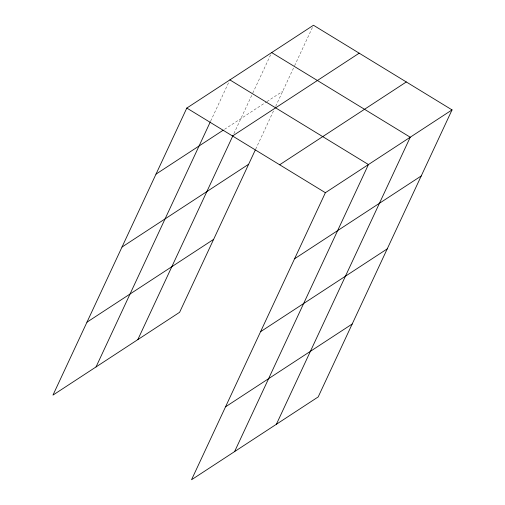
<?xml version="1.0" encoding="UTF-8"?>
<svg xmlns="http://www.w3.org/2000/svg" width="505" height="505" viewBox="0 0 505 505"><rect width="100%" height="100%" fill="white"/><g stroke="black" fill="none" stroke-linecap="round" stroke-linejoin="round"><path stroke-width="0.38" stroke-dasharray="2.52 1.89" d="M210.661 121.112L228.885 82.037M233.865 133.661L252.456 93.785M252.79 93.072L271.671 52.577M255.656 149.227L273.659 110.62M275.661 106.334L294.257 66.452M294.585 65.745L313.138 25.963M224.536 129.324L266.331 101.991M266.987 101.568L282.661 91.317"/><path stroke-width="0.76" d="M452.038 109.894L325.384 192.708L191.534 479.75L318.188 396.936L452.038 109.894L313.466 25.25L186.812 108.064L52.962 395.106L179.616 312.292L255.322 149.941M96.026 366.952L210.332 121.819M137.821 339.619L232.862 135.807M234.591 451.596L368.442 164.548L229.876 79.904M276.393 424.263L410.243 137.221L271.671 52.577M156.007 174.13L223.229 130.176M232.54 135.996L359.194 53.183M122.002 247.052L248.656 164.239M279.656 164.775L406.31 81.962M86.967 322.184L213.621 239.37M294.573 258.775L421.227 175.961M260.574 331.697L387.221 248.883M225.539 406.828L352.187 324.014M186.812 108.064L325.384 192.708"/></g></svg>
